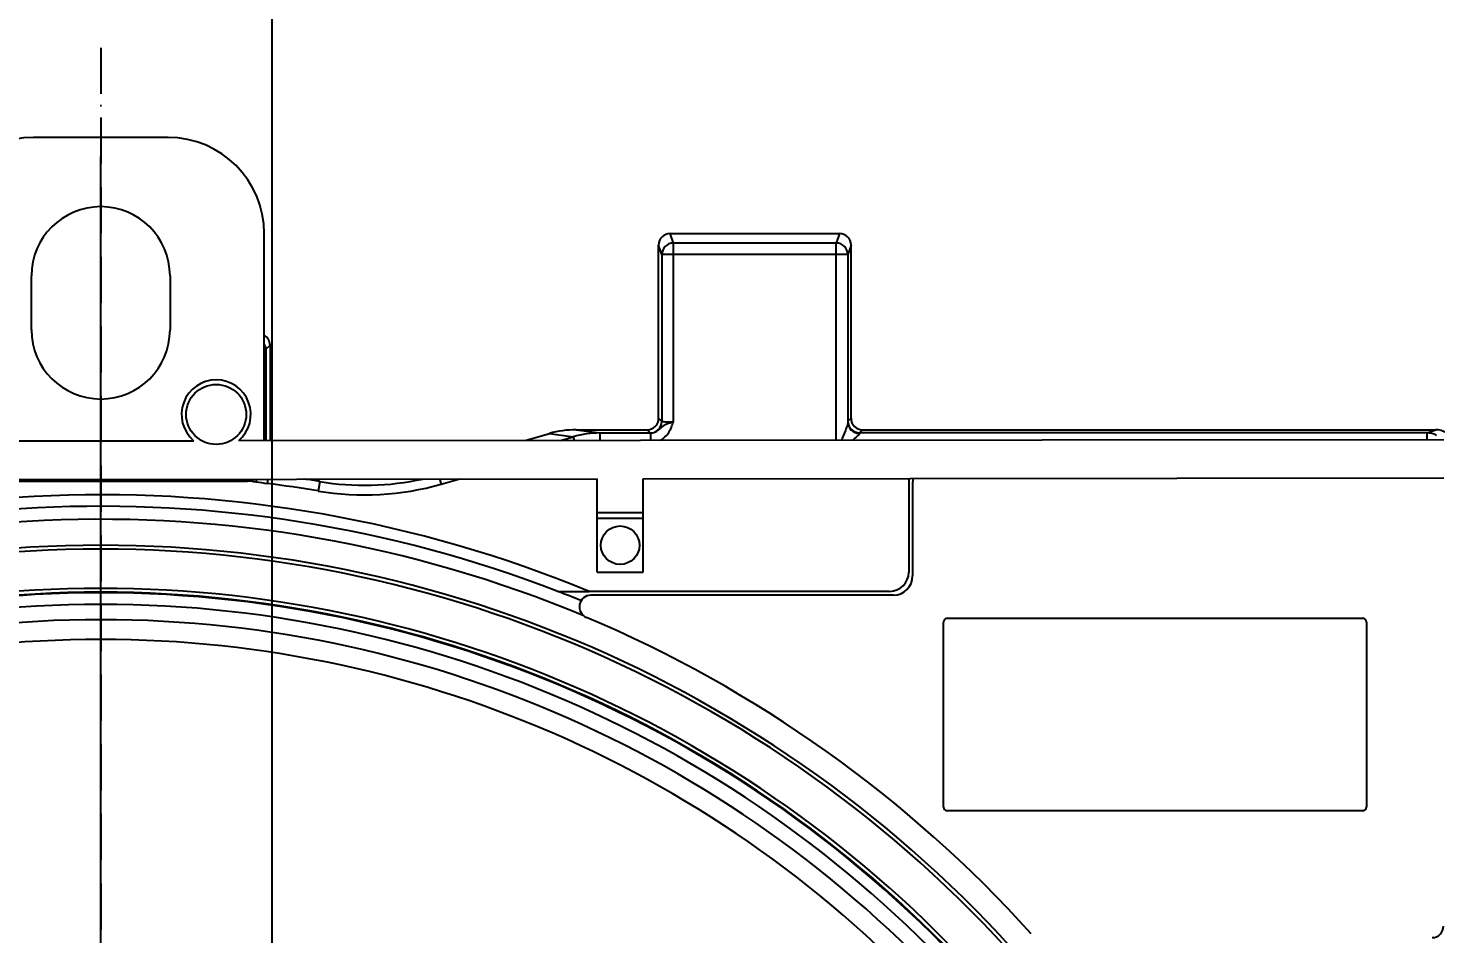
# Model space of a CAD drawing. Header units: millimetres. Extents: x 3615 to 23385, y 1892 to 17185.
# Drawn here: x 7365.8 to 7731.7, y 14933.3 to 15168.7 of the extents above; entities that cross this region are included whole.
import ezdxf
from ezdxf import colors
from ezdxf.entities.mleader import LeaderData, LeaderLine
from ezdxf.math import Vec2, Vec3

# ---------------------------------------------------------------- set-up
doc = ezdxf.new("R2010")
doc.units = ezdxf.units.MM
doc.header["$MEASUREMENT"] = 0
doc.linetypes.add('ACAD_ISO10W100', pattern=[18, 12, -3, 0, -3])
for name, color, linetype in [('Centerline', 1, 'ACAD_ISO10W100'), ('CONT_50', 5, 'Continuous'), ('DASHD_25', 1, 'ACAD_ISO10W100'), ('Machinery', 94, 'Continuous'), ('TEXT_35', 2, 'Continuous')]:
    doc.layers.add(name, color=color, linetype=linetype)
doc.styles.add('ARIAL-N', font='ARIALN.TTF')

# ---------------------------------------------------------------- blocks, each defined once
blk = doc.blocks.new('M004650412_PL1_TopShaft')
at = {"layer": 'DASHD_25', "ltscale": 30}
blk.add_line((0, 0), (0, 6675), dxfattribs=at)
blk = doc.blocks.new('KONE-MAC-NMX11_51013591-SIDE')
at = {"layer": 'Centerline'}
blk.add_line((0, 449.29), (0, -595.14), dxfattribs=at)
at = {"layer": 'Machinery'}
for p, q in [((17.5, 426), (-17.5, 426)), ((42.5, 347.18), (42.5, 401)), ((148.82, 398.53), (148, 401)), ((148, 401), (192, 401)), ((192, 401), (191.18, 398.53)), ((145, 353), (145, 398)), ((145.82, 395.53), (145, 398)), ((145.82, 395.53), (145.82, 352.18)), ((194.18, 395.53), (145.82, 395.53)), ((148.82, 352.08), (148.82, 398.53)), ((191.18, 398.53), (148.82, 398.53)), ((191.18, 347.33), (191.18, 398.53)), ((195, 398), (194.18, 395.53)), ((194.18, 395.53), (194.18, 351.93)), ((195, 353), (195, 398)), ((-18, 376), (-18, 390)), ((18, 390), (18, 376)), ((42.88, 370.93), (42.88, 347.18)), ((42.88, 370.93), (42.92, 370.93)), ((42.92, 370.93), (44, 372)), ((44, 372), (44, 347.19)), ((145, 353), (145.82, 352.18)), ((195, 353), (194.21, 352.21)), ((110.34, 347.25), (116.6, 349.03)), ((116.6, 349.03), (122.8, 348.2)), ((119.5, 347.26), (122.8, 348.2)), ((122.8, 348.2), (123.07, 347.27)), ((123.54, 350), (142, 350)), ((123.54, 350), (129.73, 349.17)), ((129.73, 349.17), (129.73, 347.27)), ((129.73, 349.17), (142.85, 349.17)), ((142, 350), (142.82, 349.18)), ((142.85, 349.17), (142.85, 347.29)), ((198, 350), (197.21, 349.21)), ((344.63, 349.21), (197.21, 349.21)), ((198, 350), (347, 350)), ((344.63, 349.21), (347, 350)), ((344.63, 349.21), (344.63, 347.49)), ((-24.2, 347.12), (24.15, 347.17)), ((35.87, 347.18), (349.04, 347.49)), ((-129, 337.01), (129, 337.27)), ((-38.18, 336.65), (38.18, 336.65)), ((38.18, 337.18), (38.18, 336.65)), ((39.49, 337.18), (39.45, 336.61)), ((40.48, 337.18), (40.38, 336.51)), ((43.39, 337.19), (43.24, 336.07)), ((56.4, 337.2), (56.93, 336.56)), ((88.07, 337.23), (88.46, 335.84)), ((88.46, 335.84), (93.37, 337.24)), ((129, 313), (129, 337.27)), ((141, 337.28), (349.05, 337.49)), ((141, 313), (141, 337.28)), ((210, 337), (210, 313)), ((56.94, 336.56), (56.52, 334.09)), ((211, 336), (211, 312)), ((129, 328.5), (141, 328.5)), ((129, 327), (141, 327)), ((129, 313), (141, 313)), ((118.79, 308), (126.9, 308)), ((205, 308), (126.9, 308)), ((206, 307), (127.39, 307)), ((220, 301), (328, 301)), ((219, 252), (219, 300)), ((329, 300), (329, 252)), ((328, 251), (220, 251))]:
    blk.add_line(p, q, dxfattribs=at)
for centre, radius in [((30, 354), 7.8), ((135, 320), 5)]:
    blk.add_circle(centre, radius, dxfattribs=at)
for centre, radius, start, end in [((-17.5, 401), 25, 90, 180), ((17.5, 401), 25, 0, 90), ((0, 390), 18, 0, 180), ((148.82, 395.53), 3, 90.0284, 179.9018), ((191.18, 395.53), 3, 0.0982, 89.9716), ((0, 376), 18, 180, 0), ((39.93, 370.93), 2.96, 0, 29.3709), ((30, 354), 9, 310.6848, 229.431), ((142.82, 352.18), 3, 270.0033, 359.9967), ((197.21, 352.21), 3, 180.0033, 269.9967), ((123.56, 324.5), 25.5, 90.033, 105.8317), ((129.75, 323.74), 25.43, 90.0473, 105.8678), ((347, 345), 5, 28.2088, 90.0201), ((38.18, 316.86), 19.8, 86.3124, 89.9992), ((0, 0), 341.34, 80.3985, 81.0644), ((215, 337), 5, 175.9006, 180), ((216, 336), 5, 164.2808, 180), ((0, 0), 333.12, 67.6077, 116.8159), ((0, 0), 338.84, 80.3982, 82.6678), ((0, 0), 330.12, 68.9054, 116.8159), ((0, 0), 326.74, 67.4051, 117.7642), ((0, 0), 320, 38.1821, 141.8179), ((0, 0), 319, 38.3241, 141.6759), ((205, 313), 5, 270, 0), ((206, 312), 5, 270, 0), ((0, 0), 308.79, 39.6789, 140.3211), ((0, 0), 307.79, 39.8145, 140.1855), ((0, 0), 307.62, 39.8377, 140.1623), ((0, 0), 330.11, 67.7777, 68.9091), ((0, 0), 304.63, 40.258, 139.742), ((127.39, 304), 3, 90, 247.1039), ((0, 0), 300.64, 40.8303, 139.1697), ((-1, 0), 327, 42.0437, 67.1039), ((220, 300), 1, 90, 180), ((328, 300), 1, 0, 90), ((0, 0), 295.51, 41.6072, 138.3928), ((220, 252), 1, 180, 270), ((328, 252), 1, 270, 0), ((346, 221), 3, 270, 0)]:
    blk.add_arc(centre, radius, start, end, dxfattribs=at)
for centre, major_axis, ratio, start_param, end_param in [((148, 398), (-0.95, 2.85), 0.998478, -0.32105, 1.248833), ((192, 398), (0.95, 2.85), 0.998478, -1.248833, 0.32105), ((41, 372), (2.12, 2.12), 0.999315, -0.785056, 0.262409), ((142, 353), (-2.12, 2.12), 0.999695, 2.356347, 3.926839), ((198, 353), (2.12, 2.12), 0.999695, 2.356347, 3.926839)]:
    blk.add_ellipse(centre, major_axis=major_axis, ratio=ratio, start_param=start_param, end_param=end_param, dxfattribs=at)
for points, knots in [([(142.85, 349.17), (143.45, 349.17), (144.63, 349.52), (145.77, 350.75), (147.2, 351.62), (148.26, 351.91), (148.82, 352.08)], [0, 0, 0, 0, 0.265862, 0.512573, 0.738352, 1, 1, 1, 1]), ([(145.4, 347.29), (146.29, 347.74), (147.86, 349.18), (148.53, 351.11), (148.82, 352.08)], [0, 0, 0, 0, 0.498486, 1, 1, 1, 1]), ([(145.82, 352.18), (145.86, 352.1), (146.25, 352.19), (146.79, 352.07), (147.75, 352.09), (148.44, 352.08), (148.82, 352.08)], [0, 0, 0, 0, 0.082109, 0.300199, 0.622124, 1, 1, 1, 1]), ([(194.18, 351.93), (194.17, 351.62), (193.94, 350.91), (193.39, 349.39), (192.88, 348.17), (192.52, 347.34)], [0, 0, 0, 0, 0.19366, 0.444325, 1, 1, 1, 1]), ([(194.21, 352.21), (194.19, 352.19), (194.2, 352.09), (194.18, 352), (194.18, 351.93)], [0, 0, 0, 0, 0.285764, 1, 1, 1, 1]), ([(194.18, 351.93), (194.18, 351.19), (194.85, 349.64), (196.42, 349.04), (197.18, 349.04)], [0, 0, 0, 0, 0.493725, 1, 1, 1, 1]), ([(142.82, 349.18), (142.82, 349.18), (142.83, 349.17), (142.84, 349.17), (142.85, 349.17)], [0, 0, 0, 0, 0.342334, 1, 1, 1, 1]), ([(197.18, 349.04), (197.17, 348.92), (196.95, 348.65), (196.38, 348.09), (195.82, 347.65), (195.42, 347.34)], [0, 0, 0, 0, 0.147084, 0.383971, 1, 1, 1, 1]), ([(197.21, 349.21), (197.2, 349.2), (197.19, 349.13), (197.18, 349.08), (197.18, 349.04)], [0, 0, 0, 0, 0.291913, 1, 1, 1, 1])]:
    blk.add_open_spline(points, degree=3, knots=knots, dxfattribs=at)
for points in [[(347.13, 348.54), (346.38, 348.97), (345.5, 349.21), (344.63, 349.21)], [(39.45, 336.61), (39.76, 336.59), (40.07, 336.57), (40.37, 336.49)], [(56.93, 336.56), (65.73, 335.07), (74.98, 335.29), (83.69, 337.21)], [(40.38, 336.51), (41.33, 336.37), (42.28, 336.19), (43.24, 336.07)], [(56.52, 334.09), (67.03, 332.31), (78.2, 332.92), (88.46, 335.84)]]:
    blk.add_open_spline(points, degree=3, dxfattribs=at)
blk = doc.blocks.new('M004650412_PL1_Shaft_TopSectionView')
at = {"layer": 'CONT_50'}
blk.add_lwpolyline([(-44.5, 6225), (44.5, 6225), (44.5, 3725), (-44.5, 3725)], close=True, dxfattribs=at)
for name, p in [('M004650412_PL1_TopShaft', (0, 0)), ('KONE-MAC-NMX11_51013591-SIDE', (0, 5340))]:
    blk.add_blockref(name, p)
blk = doc.blocks.new('A$C70727ED6')
at = {"layer": 'TEXT_35'}
ml = blk.add_multileader_mtext('Standard', dxfattribs=at)
ml.set_content('Detail A - \\P4 nos. of Lifting Hooks \\P(By builder)', color=256, style='ARIAL-N')
ml.set_leader_properties()
ml.build(insert=Vec2(0, 0))
ml.multileader.update_dxf_attribs({"text_left_attachment_type": 5, "text_right_attachment_type": 5, "dogleg_length": 1, "arrow_head_size": 75, "scale": 30})
ctx = ml.context
ctx.base_point, ctx.scale, ctx.char_height, ctx.arrow_head_size, ctx.landing_gap_size, ctx.plane_origin = Vec3(899.51, 265.21), 30, 105, 75, 60, Vec3(1310.42, 227.82)
ctx.left_attachment, ctx.right_attachment = 5, 5
notes = []
notes.append((ctx, [(0, (1, 1, 0), (869.51, 265.21), (1, 0), 30, [(0, [(1242.2, -75.24)], 0, [])])]))
ctx.mtext.insert, ctx.mtext.flow_direction = Vec3(959.51, 754.66), 5
ctx.mtext.has_bg_fill, ctx.mtext.bg_color, ctx.mtext.bg_scale_factor, ctx.mtext.bg_transparency, ctx.mtext.use_window_bg_color = 1, -1023410167, 1.5, 0, 1
for ctx, leaders in notes:
    for number, flags, end, landing, length, lines in leaders:
        leader = LeaderData()
        leader.index, (leader.has_last_leader_line, leader.has_dogleg_vector, leader.attachment_direction) = number, flags
        leader.last_leader_point, leader.dogleg_vector, leader.dogleg_length = Vec3(end), Vec3(landing), length
        for number, points, colour, breaks in lines:
            line = LeaderLine()
            line.index, line.vertices, line.color, line.breaks = number, Vec3.list(points), colors.encode_raw_color(colour), breaks
            leader.lines.append(line)
        ctx.leaders.append(leader)

msp = doc.modelspace()

# ---------------------------------------------------------------- block references
msp.add_blockref('M004650412_PL1_Shaft_TopSectionView', (7384.66, 9374.28))

# ---------------------------------------------------------------- next in the draw order: block references
msp.add_blockref('A$C70727ED6', (6144.66, 16049.28))

doc.saveas('drawing.dxf')
